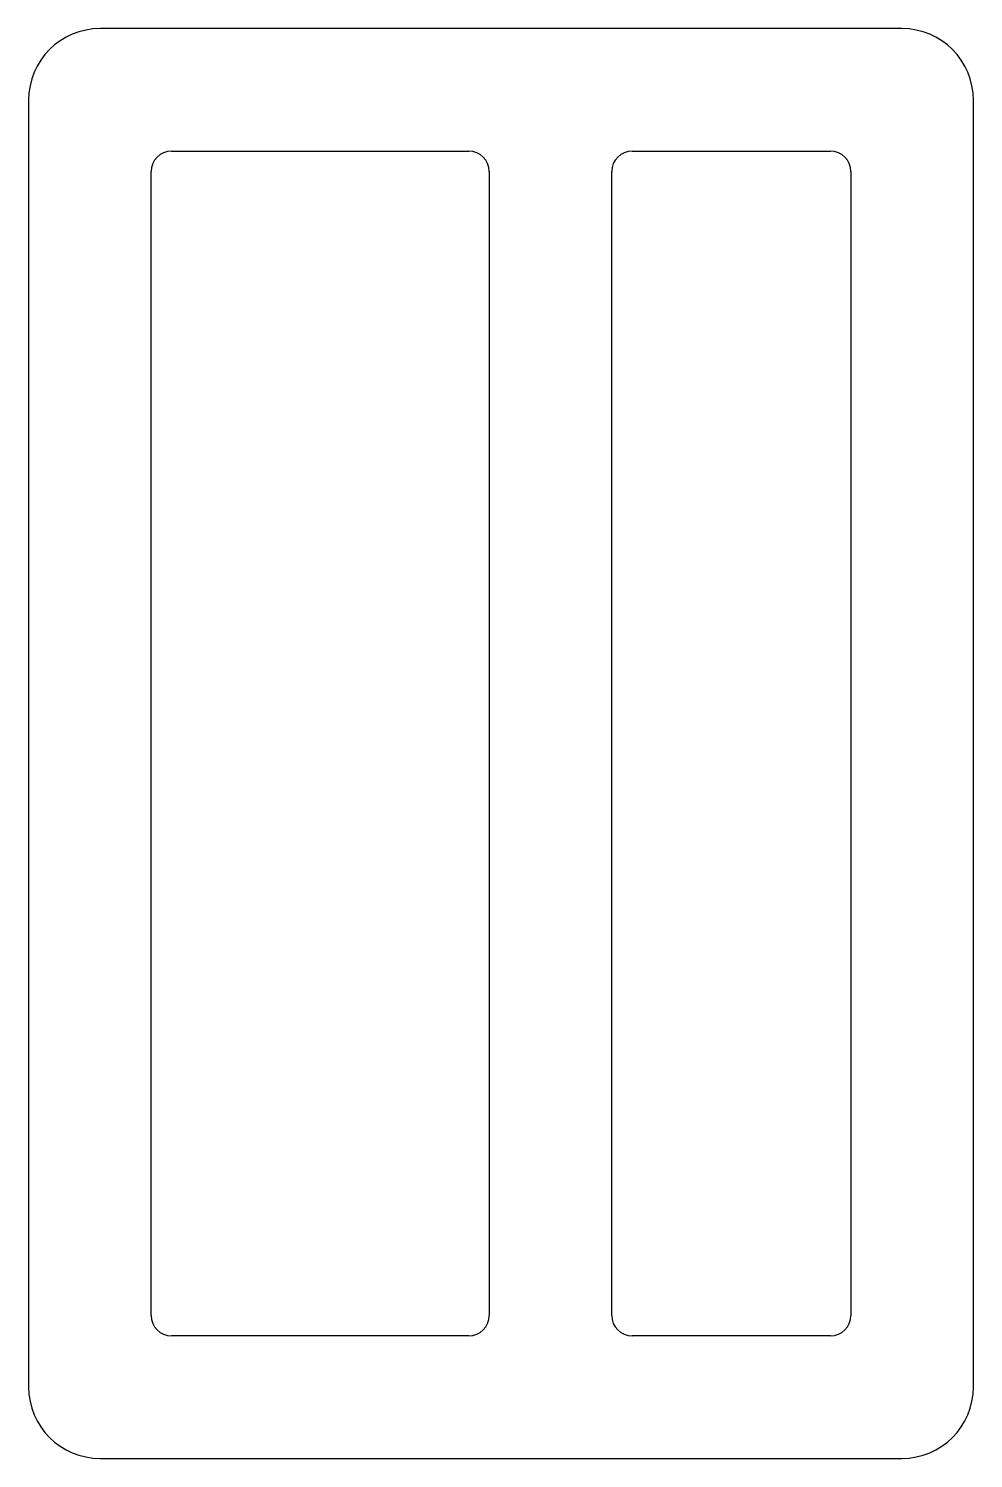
# Model space of a CAD drawing. Extents: x 1912.9 to 1959.1, y 1480.3 to 1550.3.
import ezdxf

# ---------------------------------------------------------------- set-up
doc = ezdxf.new("R2010")
doc.units = 0
doc.layers.get('0').update_dxf_attribs({"linetype": 'CONTINUOUS'})

msp = doc.modelspace()

# ---------------------------------------------------------------- linework, layer by layer
for p, q in [((1955.644, 1550.341), (1916.394, 1550.341)), ((1912.894, 1546.841), (1912.894, 1483.841)), ((1959.144, 1483.841), (1959.144, 1546.841)), ((1919.894, 1544.341), (1934.439, 1544.341)), ((1942.439, 1544.341), (1952.144, 1544.341)), ((1918.894, 1487.341), (1918.894, 1543.341)), ((1935.439, 1543.341), (1935.439, 1487.341)), ((1941.439, 1487.341), (1941.439, 1543.341)), ((1953.144, 1543.341), (1953.144, 1487.341)), ((1934.439, 1486.341), (1919.894, 1486.341)), ((1952.144, 1486.341), (1942.439, 1486.341)), ((1916.394, 1480.341), (1955.644, 1480.341))]:
    msp.add_line(p, q)
for centre, radius, start, end in [((1916.394, 1546.841), 3.5, 90, 180), ((1955.644, 1546.841), 3.5, 0, 90), ((1919.894, 1543.341), 1, 90, 180), ((1934.439, 1543.341), 1, 0, 90), ((1942.439, 1543.341), 1, 90, 180), ((1952.144, 1543.341), 1, 360, 90), ((1919.894, 1487.341), 1, 180, 270), ((1934.439, 1487.341), 1, 270, 0), ((1942.439, 1487.341), 1, 180, 270), ((1952.144, 1487.341), 1, 270, 0), ((1916.394, 1483.841), 3.5, 180, 270), ((1955.644, 1483.841), 3.5, 270, 360)]:
    msp.add_arc(centre, radius, start, end)

doc.saveas('drawing.dxf')
